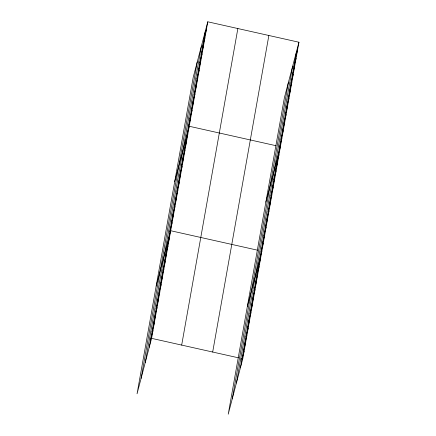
<?xml version="1.0" encoding="UTF-8"?>
<svg xmlns="http://www.w3.org/2000/svg" width="436" height="436" viewBox="0 0 436 436"><rect width="100%" height="100%" fill="white"/><g stroke="black" fill="none" stroke-linecap="round" stroke-linejoin="round"><path stroke-width="0.65" d="M141.084 378.415L197.263 61.858M145.237 362.589L201.416 46.031M149.265 347.23L205.449 30.673M207.776 21.8L193.235 77.221L137.057 393.773L151.592 338.352L207.776 21.8L298.943 42.227L242.765 358.779L228.224 414.2L284.408 97.648L298.943 42.227M181.681 345.094L237.86 28.542M212.681 352.043L268.859 35.485M232.257 398.842L288.436 82.284M236.405 383.015L292.589 66.463M240.438 367.657L296.616 51.099M204.021 38.711L206.348 29.833M202.593 46.745L204.92 37.872M201.17 54.778L203.498 45.905M199.743 62.817L202.07 53.944M198.315 70.85L200.642 61.977M196.887 78.889L199.219 70.016M195.464 86.922L197.791 78.049M194.036 94.961L196.364 86.083M192.608 102.994L194.941 94.121M191.186 111.027L193.513 102.155M189.758 119.066L192.085 110.194M188.33 127.099L190.663 118.227M174.694 181.681L189.235 126.266L276.015 145.706M185.48 143.172L187.807 134.299M184.052 151.21L186.385 142.332M182.63 159.244L184.957 150.371M181.202 167.277L183.529 158.404M179.774 175.316L182.106 166.443M178.351 183.349L180.678 174.476M176.923 191.388L179.25 182.515M175.495 199.421L177.828 190.548M174.073 207.46L176.4 198.582M172.645 215.493L174.972 206.62M171.217 223.526L173.55 214.654M169.795 231.565L172.122 222.692M156.159 286.147L170.694 230.726L257.48 250.171M167.004 247.288L169.332 238.416M165.636 254.973L167.964 246.1M164.274 262.663L166.601 253.79M162.911 270.353L165.239 261.475M161.543 278.037L163.871 269.165M160.181 285.727L162.508 276.855M158.818 293.412L161.146 284.539M157.451 301.102L159.778 292.229M156.088 308.792L158.415 299.913M154.726 316.476L157.053 307.603M153.358 324.166L155.685 315.293M151.995 331.851L154.322 322.978M150.633 339.54L152.96 330.668M295.188 59.138L297.521 50.26M293.766 67.171L296.093 58.299M292.338 75.21L294.665 66.332M290.91 83.243L293.243 74.371M289.488 91.277L291.815 82.404M288.06 99.315L290.387 90.443M286.632 107.349L288.964 98.476M285.209 115.387L287.537 106.509M283.782 123.421L286.109 114.548M282.354 131.459L284.686 122.581M280.931 139.493L283.258 130.62M279.503 147.526L281.83 138.653M265.867 202.108L280.408 146.692L279.154 146.409M276.653 163.598L278.98 154.726M275.225 171.637L277.552 162.759M273.797 179.67L276.13 170.798M272.375 187.703L274.702 178.831M270.947 195.742L273.274 186.87M269.519 203.775L271.851 194.903M268.096 211.814L270.424 202.942M266.669 219.848L268.996 210.975M265.241 227.886L267.573 219.008M263.818 235.92L266.145 227.047M262.39 243.953L264.717 235.08M260.962 251.992L263.29 243.119M247.326 306.573L261.867 251.152M258.172 267.715L260.499 258.842M256.809 275.405L259.137 266.527M255.447 283.089L257.774 274.217M254.079 290.779L256.406 281.907M252.717 298.464L255.044 289.591M251.354 306.154L253.681 297.281M249.986 313.838L252.313 304.966M248.624 321.528L250.951 312.656M247.261 329.218L249.588 320.346M245.893 336.903L248.22 328.03M244.531 344.593L246.858 335.72M243.168 352.277L245.495 343.405M241.8 359.967L244.127 351.094M151.592 338.352L238.378 357.798M241.511 358.501L242.765 358.779"/></g></svg>
